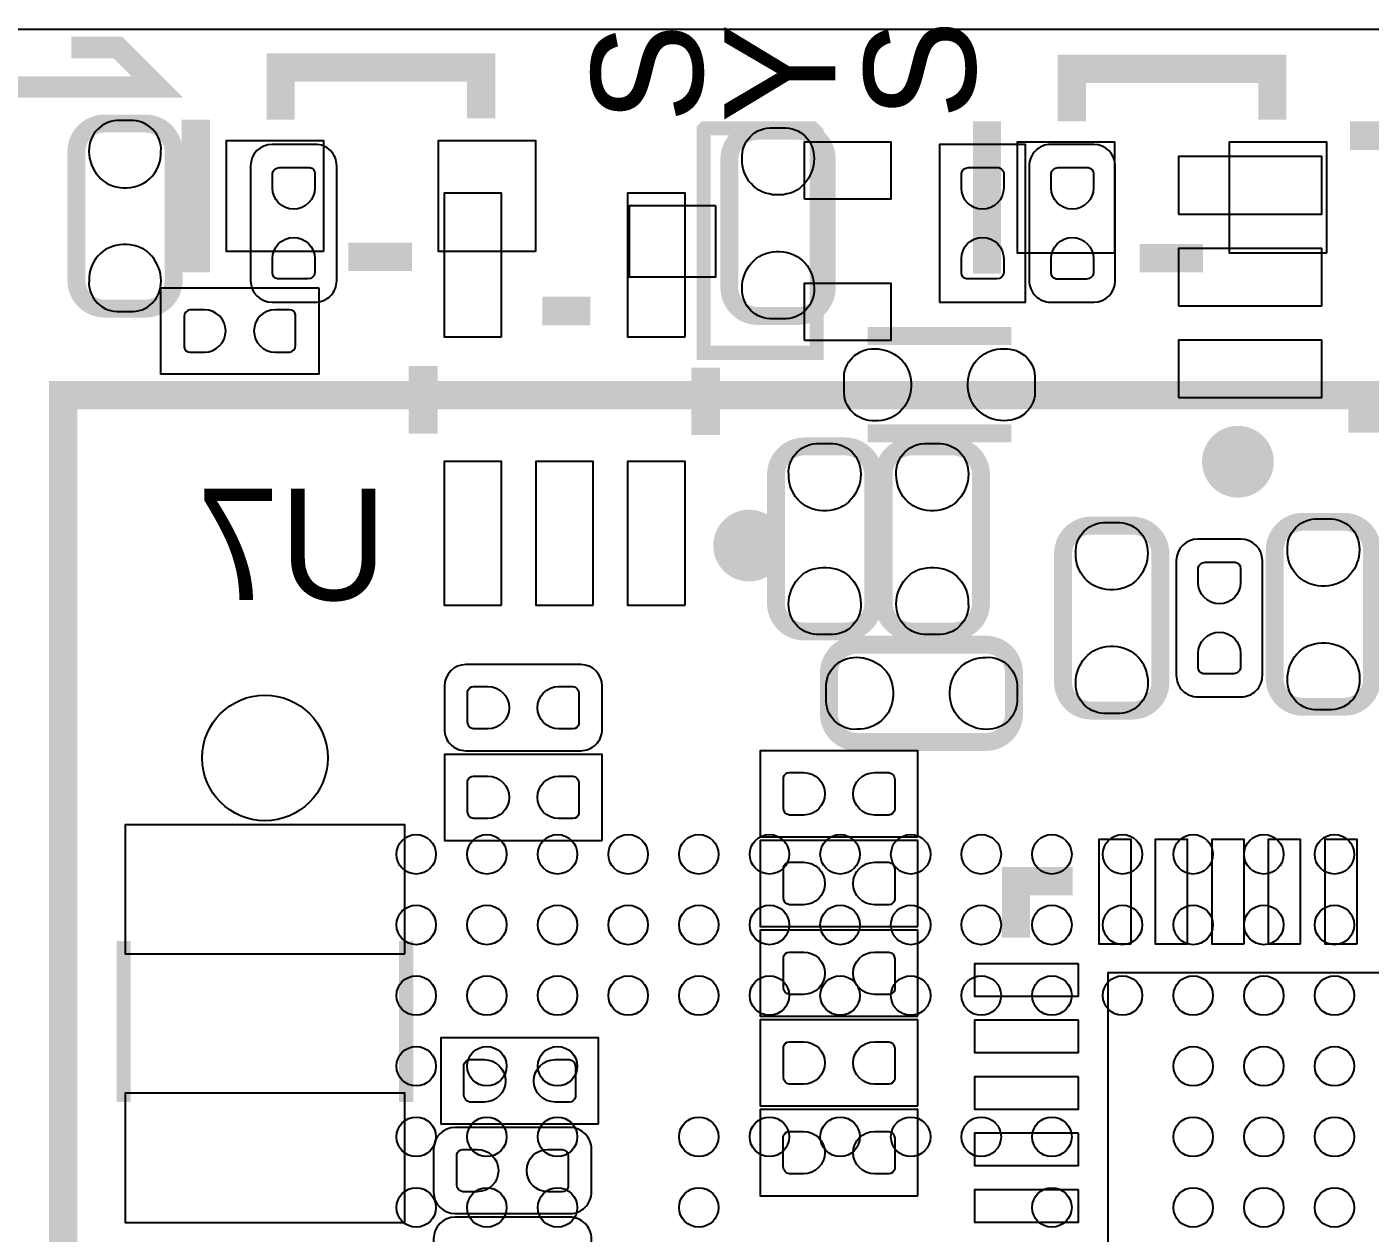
# Model space of a CAD drawing. Extents: x 0 to 69.8, y 0 to 65.
# Drawn here: x 36.97 to 46.48, y 56.48 to 65.02 of the extents above; entities that cross this region are included whole.
import ezdxf

# ---------------------------------------------------------------- set-up
doc = ezdxf.new("R2010")
doc.units = 0
for name, color, linetype in [('BG_OUTLINE', 254, 'CONTINUOUS'), ('PG_SILKSCREEN_BOTTOM', 12, 'CONTINUOUS'), ('PG_SILKSCREEN_TOP', 254, 'CONTINUOUS'), ('PIN_BOTTOM', 1, 'CONTINUOUS'), ('PIN_TOP', 110, 'CONTINUOUS')]:
    doc.layers.add(name, color=color, linetype=linetype)

msp = doc.modelspace()

# ---------------------------------------------------------------- linework, layer by layer
at = {"layer": 'BG_OUTLINE'}
msp.add_lwpolyline([(2.999994, 0), (51.999998, 0, 0.414213), (54.999992, 2.999994), (54.999992, 62.000003, 0.414213), (51.999998, 64.999997), (2.999994, 64.999997, 0.414213), (0, 62.000003), (0, 2.999994, 0.414212)], format="xyb", close=True, dxfattribs=at)
at = {"layer": 'PG_SILKSCREEN_BOTTOM'}
for points, const_width in [([(42.6355, 63.171502), (42.6355, 64.081482, 0.41423), (42.435501, 64.281507), (42.146499, 64.281507, 0.414244), (41.9465, 64.081482), (41.9465, 63.171502, 0.414227), (42.146499, 62.971502), (42.435501, 62.971502, 0.414213), (42.6355, 63.171502)], 0.127), ([(45.673721, 61.93917, 0.999998), (45.419823, 61.939195, 1.000002), (45.673721, 61.93917)], 0.254), ([(42.2767, 61.847298), (42.2767, 60.937318, 0.414218), (42.476699, 60.737318), (42.765701, 60.737318, 0.414226), (42.9657, 60.937318), (42.9657, 61.847298, 0.414226), (42.765701, 62.047298), (42.476699, 62.047298, 0.414218), (42.2767, 61.847298)], 0.127), ([(43.0387, 61.847298), (43.0387, 60.937292, 0.414209), (43.238699, 60.737293), (43.527701, 60.737293, 0.414203), (43.7277, 60.937292), (43.7277, 61.847298, 0.414211), (43.527701, 62.047298), (43.238699, 62.047298, 0.414216), (43.0387, 61.847298)], 0.127), ([(42.21353, 61.345572, 1.000006), (41.959505, 61.345572, 0.999994), (42.21353, 61.345572)], 0.254), ([(44.9977, 60.377502), (44.9977, 61.287508, 0.414214), (44.797701, 61.487507), (44.508699, 61.487507, 0.414206), (44.3087, 61.287508), (44.3087, 60.377502, 0.414212), (44.508699, 60.177502), (44.797701, 60.177502, 0.414214), (44.9977, 60.377502)], 0.127), ([(45.8073, 61.313898), (45.8073, 60.403892, 0.414212), (46.007299, 60.203893), (46.296301, 60.203893, 0.414191), (46.4963, 60.403892), (46.4963, 61.313898, 0.414208), (46.296301, 61.513898), (46.007299, 61.513898, 0.414228), (45.8073, 61.313898)], 0.127), ([(42.851502, 59.9551), (43.761508, 59.9551, 0.414222), (43.961507, 60.155099), (43.961507, 60.444101, 0.4142), (43.761508, 60.6441), (42.851502, 60.6441, 0.414198), (42.651502, 60.444101), (42.651502, 60.155099, 0.414219), (42.851502, 59.9551)], 0.127)]:
    msp.add_lwpolyline(points, format="xyb", dxfattribs=dict(at, const_width=const_width))
for points, const_width in [([(46.817788, 64.246811), (46.339506, 64.246811)], 0.2032), ([(40.961793, 63.005208), (40.622703, 63.005208)], 0.2032), ([(43.942, 62.8285), (42.926, 62.8285)], 0.127), ([(39.778889, 62.616613), (39.778889, 62.138306)], 0.2032), ([(41.778885, 62.606199), (41.778885, 62.127892)], 0.2032), ([(46.807399, 62.246815), (46.329092, 62.246815)], 0.2032), ([(42.926, 62.1395), (43.942, 62.1395)], 0.127), ([(44.375603, 58.970596), (43.975604, 58.970596), (43.975604, 58.570597)], 0.2), ([(37.658802, 58.546517), (37.658802, 57.405702)], 0.100101), ([(39.658798, 58.546517), (39.658798, 57.405702)], 0.100101)]:
    msp.add_lwpolyline(points, dxfattribs=dict(at, const_width=const_width))
for points in [[(38.557098, 63.550952), (38.557098, 63.220752, 0.414209), (38.709498, 63.068352), (39.014298, 63.068352, 0.414219), (39.166698, 63.220752), (39.166698, 64.033552, 0.414218), (39.014298, 64.185952), (38.709498, 64.185952, 0.414208), (38.557098, 64.033552), (38.557098, 63.449352)], [(44.678702, 63.703048), (44.678702, 64.033248, 0.414211), (44.526302, 64.185648), (44.221502, 64.185648, 0.41423), (44.069102, 64.033248), (44.069102, 63.220448, 0.414216), (44.221502, 63.068048), (44.526302, 63.068048, 0.414197), (44.678702, 63.220448), (44.678702, 63.804648)], [(45.1104, 60.7568), (45.1104, 60.4266, 0.414225), (45.2628, 60.2742), (45.5676, 60.2742, 0.414228), (45.72, 60.4266), (45.72, 61.2394, 0.414202), (45.5676, 61.3918), (45.2628, 61.3918, 0.414199), (45.1104, 61.2394), (45.1104, 60.6552)], [(40.411527, 60.502902), (40.081327, 60.502902, 0.414209), (39.928927, 60.350502), (39.928927, 60.045702, 0.414216), (40.081327, 59.893302), (40.894127, 59.893302, 0.414218), (41.046527, 60.045702), (41.046527, 60.350502, 0.414211), (40.894127, 60.502902), (40.309927, 60.502902)], [(40.3352, 57.2262), (40.005, 57.2262, 0.414208), (39.8526, 57.0738), (39.8526, 56.769, 0.414191), (40.005, 56.6166), (40.8178, 56.6166, 0.414219), (40.9702, 56.769), (40.9702, 57.0738, 0.414236), (40.8178, 57.2262), (40.2336, 57.2262)], [(40.3352, 56.5912), (40.005, 56.5912, 0.414198), (39.8526, 56.4388), (39.8526, 56.134, 0.414205), (40.005, 55.9816), (40.8178, 55.9816, 0.414229), (40.9702, 56.134), (40.9702, 56.4388, 0.414222), (40.8178, 56.5912), (40.2336, 56.5912)]]:
    msp.add_lwpolyline(points, format="xyb", dxfattribs=at)
for points in [[(43.434, 63.0682), (44.0436, 63.0682), (44.0436, 64.1858), (43.434, 64.1858), (43.434, 63.0682)], [(41.046425, 59.2582), (41.046425, 59.8678), (39.928825, 59.8678), (39.928825, 59.2582), (41.046425, 59.2582)], [(43.2816, 59.2836), (43.2816, 59.8932), (42.164, 59.8932), (42.164, 59.2836), (43.2816, 59.2836)], [(43.2816, 58.6486), (43.2816, 59.2582), (42.164, 59.2582), (42.164, 58.6486), (43.2816, 58.6486)], [(43.281625, 58.0136), (43.281625, 58.6232), (42.164025, 58.6232), (42.164025, 58.0136), (43.281625, 58.0136)], [(43.2816, 57.3786), (43.2816, 57.9882), (42.164, 57.9882), (42.164, 57.3786), (43.2816, 57.3786)], [(41.021, 57.2516), (41.021, 57.8612), (39.9034, 57.8612), (39.9034, 57.2516), (41.021, 57.2516)], [(43.281575, 56.7436), (43.281575, 57.3532), (42.163975, 57.3532), (42.163975, 56.7436), (43.281575, 56.7436)]]:
    msp.add_lwpolyline(points, dxfattribs=at)
at = {"layer": 'PG_SILKSCREEN_TOP'}
for points, const_width in [([(33.8582, 64.5922), (37.8968, 64.5922), (37.6174, 64.8716), (37.2872, 64.8716)], 0.1524), ([(38.770001, 64.359993), (38.770001, 64.729995), (40.189988, 64.729995), (40.189988, 64.370001)], 0.2), ([(44.36999, 64.350011), (44.36999, 64.719987), (45.790002, 64.719987), (45.790002, 64.359993)], 0.2), ([(38.170002, 63.280011), (38.170002, 64.359993)], 0.2), ([(43.769991, 63.270003), (43.769991, 64.350011)], 0.2), ([(41.764001, 62.709984), (41.764001, 64.289991), (41.773983, 64.299998), (42.534002, 64.299998), (42.563999, 64.270001), (42.563999, 62.709984), (41.764001, 62.709984)], 0.1), ([(39.25001, 63.389993), (39.699997, 63.389993)], 0.2), ([(44.849999, 63.38001), (45.300011, 63.38001)], 0.2), ([(48.730002, 62.410111), (37.229999, 62.410111), (37.229999, 49.41001), (48.730002, 49.41001), (48.730002, 62.410111)], 0.2)]:
    msp.add_lwpolyline(points, dxfattribs=dict(at, const_width=const_width))
at = {"layer": 'PG_SILKSCREEN_TOP', "const_width": 0.127}
msp.add_lwpolyline([(38.0127, 64.133298), (38.0127, 63.223318, -0.414217), (37.812701, 63.023318), (37.523699, 63.023318, -0.414229), (37.3237, 63.223318), (37.3237, 64.133298, -0.414227), (37.523699, 64.333298), (37.812701, 64.333298, -0.414215), (38.0127, 64.133298)], format="xyb", dxfattribs=at)
at = {"layer": 'PG_SILKSCREEN_TOP'}
msp.add_lwpolyline([(39.0398, 63.1698), (39.0398, 62.5602), (37.9222, 62.5602), (37.9222, 63.1698), (39.0398, 63.1698)], dxfattribs=at)
at = {"layer": 'PIN_BOTTOM'}
for points in [[(42.544695, 64.109498), (42.545991, 64.085394), (42.544695, 64.061492), (42.541698, 64.037693), (42.536389, 64.013994), (42.528693, 63.991211), (42.519295, 63.969087), (42.507891, 63.948005), (42.494708, 63.927888), (42.479493, 63.909092), (42.463009, 63.891592), (42.444695, 63.875895), (42.425112, 63.861899), (42.402303, 63.850495), (42.378401, 63.8413), (42.353713, 63.834493), (42.328592, 63.82959), (42.303192, 63.827406), (42.277792, 63.827406), (42.252392, 63.82959), (42.227195, 63.834493), (42.202608, 63.8413), (42.178707, 63.850495), (42.155897, 63.861899), (42.136111, 63.875387), (42.117493, 63.890601), (42.1005, 63.907594), (42.085311, 63.92639), (42.071798, 63.946202), (42.060393, 63.967589), (42.050995, 63.989687), (42.043909, 64.012496), (42.039007, 64.036092), (42.036492, 64.059994), (42.036213, 64.084098), (42.036009, 64.105993), (42.038295, 64.127609), (42.042588, 64.148894), (42.049192, 64.169493), (42.058107, 64.18961), (42.068801, 64.208406), (42.081501, 64.225907), (42.095903, 64.242112), (42.112209, 64.256895), (42.12971, 64.269595), (42.148506, 64.280491), (42.168293, 64.289407), (42.189095, 64.296188), (42.210507, 64.300608), (42.232097, 64.302792), (42.348709, 64.302792), (42.369994, 64.300811), (42.391101, 64.296188), (42.411599, 64.28961), (42.431208, 64.280999), (42.450004, 64.270306), (42.467505, 64.257911), (42.483507, 64.243687), (42.49801, 64.22771), (42.51071, 64.210387), (42.521607, 64.191794), (42.530801, 64.172287), (42.537609, 64.151993), (42.542206, 64.130911)], [(45.125589, 63.692811), (46.141589, 63.692811), (46.141589, 64.099211), (45.125589, 64.099211)], [(40.332889, 62.824411), (40.332889, 63.840411), (39.926489, 63.840411), (39.926489, 62.824411)], [(41.632911, 62.824411), (41.632911, 63.840411), (41.226511, 63.840411), (41.226511, 62.824411)], [(42.037305, 63.144502), (42.036009, 63.168606), (42.037305, 63.192508), (42.040302, 63.216307), (42.045611, 63.240006), (42.053307, 63.262789), (42.062705, 63.284913), (42.074109, 63.305995), (42.087292, 63.326112), (42.102507, 63.344908), (42.118991, 63.362408), (42.137305, 63.378105), (42.156888, 63.392101), (42.179697, 63.403505), (42.203599, 63.4127), (42.228287, 63.419507), (42.253408, 63.42441), (42.278808, 63.426594), (42.304208, 63.426594), (42.329608, 63.42441), (42.354805, 63.419507), (42.379392, 63.4127), (42.403293, 63.403505), (42.426103, 63.392101), (42.445889, 63.378613), (42.464507, 63.363399), (42.4815, 63.346406), (42.496689, 63.32761), (42.510202, 63.307798), (42.521607, 63.286411), (42.531005, 63.264313), (42.538091, 63.241504), (42.542993, 63.217908), (42.545508, 63.194006), (42.545787, 63.169902), (42.545991, 63.148007), (42.543705, 63.126391), (42.539412, 63.105106), (42.532808, 63.084507), (42.523893, 63.06439), (42.513199, 63.045594), (42.500499, 63.028093), (42.486097, 63.011888), (42.469791, 62.997105), (42.45229, 62.984405), (42.433494, 62.973509), (42.413707, 62.964593), (42.392905, 62.957812), (42.371493, 62.953392), (42.349903, 62.951208), (42.233291, 62.951208), (42.212006, 62.953189), (42.190899, 62.957812), (42.170401, 62.96439), (42.150792, 62.973001), (42.131996, 62.983694), (42.114495, 62.996089), (42.098493, 63.010313), (42.08399, 63.02629), (42.07129, 63.043613), (42.060393, 63.062206), (42.051199, 63.081713), (42.044391, 63.102007), (42.039794, 63.123089)], [(45.125589, 63.0428), (46.141589, 63.0428), (46.141589, 63.4492), (45.125589, 63.4492)], [(45.125589, 62.392789), (46.141589, 62.392789), (46.141589, 62.799189), (45.125589, 62.799189)], [(42.951502, 62.737695), (42.975606, 62.738991), (42.999508, 62.737695), (43.023307, 62.734698), (43.047006, 62.729389), (43.069789, 62.721693), (43.091913, 62.712295), (43.112995, 62.700891), (43.133112, 62.687708), (43.151908, 62.672493), (43.169408, 62.656009), (43.185105, 62.637695), (43.199101, 62.618112), (43.210505, 62.595303), (43.2197, 62.571401), (43.226507, 62.546713), (43.23141, 62.521592), (43.233594, 62.496192), (43.233594, 62.470792), (43.23141, 62.445392), (43.226507, 62.420195), (43.2197, 62.395608), (43.210505, 62.371707), (43.199101, 62.348897), (43.185613, 62.329111), (43.170399, 62.310493), (43.153406, 62.2935), (43.13461, 62.278311), (43.114798, 62.264798), (43.093411, 62.253393), (43.071313, 62.243995), (43.048504, 62.236909), (43.024908, 62.232007), (43.001006, 62.229492), (42.976902, 62.229213), (42.955007, 62.229009), (42.933391, 62.231295), (42.912106, 62.235588), (42.891507, 62.242192), (42.87139, 62.251107), (42.852594, 62.261801), (42.835093, 62.274501), (42.818888, 62.288903), (42.804105, 62.305209), (42.791405, 62.32271), (42.780509, 62.341506), (42.771593, 62.361293), (42.764812, 62.382095), (42.760392, 62.403507), (42.758208, 62.425097), (42.758208, 62.541709), (42.760189, 62.562994), (42.764812, 62.584101), (42.77139, 62.604599), (42.780001, 62.624208), (42.790694, 62.643004), (42.803089, 62.660505), (42.817313, 62.676507), (42.83329, 62.69101), (42.850613, 62.70371), (42.869206, 62.714607), (42.888713, 62.723801), (42.909007, 62.730609), (42.930089, 62.735206)], [(43.916498, 62.230305), (43.892394, 62.229009), (43.868492, 62.230305), (43.844693, 62.233302), (43.820994, 62.238611), (43.798211, 62.246307), (43.776087, 62.255705), (43.755005, 62.267109), (43.734888, 62.280292), (43.716092, 62.295507), (43.698592, 62.311991), (43.682895, 62.330305), (43.668899, 62.349888), (43.657495, 62.372697), (43.6483, 62.396599), (43.641493, 62.421287), (43.63659, 62.446408), (43.634406, 62.471808), (43.634406, 62.497208), (43.63659, 62.522608), (43.641493, 62.547805), (43.6483, 62.572392), (43.657495, 62.596293), (43.668899, 62.619103), (43.682387, 62.638889), (43.697601, 62.657507), (43.714594, 62.6745), (43.73339, 62.689689), (43.753202, 62.703202), (43.774589, 62.714607), (43.796687, 62.724005), (43.819496, 62.731091), (43.843092, 62.735993), (43.866994, 62.738508), (43.891098, 62.738787), (43.912993, 62.738991), (43.934609, 62.736705), (43.955894, 62.732412), (43.976493, 62.725808), (43.99661, 62.716893), (44.015406, 62.706199), (44.032907, 62.693499), (44.049112, 62.679097), (44.063895, 62.662791), (44.076595, 62.64529), (44.087491, 62.626494), (44.096407, 62.606707), (44.103188, 62.585905), (44.107608, 62.564493), (44.109792, 62.542903), (44.109792, 62.426291), (44.107811, 62.405006), (44.103188, 62.383899), (44.09661, 62.363401), (44.087999, 62.343792), (44.077306, 62.324996), (44.064911, 62.307495), (44.050687, 62.291493), (44.03471, 62.27699), (44.017387, 62.26429), (43.998794, 62.253393), (43.979287, 62.244199), (43.958993, 62.237391), (43.937911, 62.232794)], [(42.874895, 61.874298), (42.876191, 61.850194), (42.874895, 61.826292), (42.871898, 61.802493), (42.866589, 61.778794), (42.858893, 61.756011), (42.849495, 61.733887), (42.838091, 61.712805), (42.824908, 61.692688), (42.809693, 61.673892), (42.793209, 61.656392), (42.774895, 61.640695), (42.755312, 61.626699), (42.732503, 61.615295), (42.708601, 61.6061), (42.683913, 61.599293), (42.658792, 61.59439), (42.633392, 61.592206), (42.607992, 61.592206), (42.582592, 61.59439), (42.557395, 61.599293), (42.532808, 61.6061), (42.508907, 61.615295), (42.486097, 61.626699), (42.466311, 61.640187), (42.447693, 61.655401), (42.4307, 61.672394), (42.415511, 61.69119), (42.401998, 61.711002), (42.390593, 61.732389), (42.381195, 61.754487), (42.374109, 61.777296), (42.369207, 61.800892), (42.366692, 61.824794), (42.366413, 61.848898), (42.366209, 61.870793), (42.368495, 61.892409), (42.372788, 61.913694), (42.379392, 61.934293), (42.388307, 61.95441), (42.399001, 61.973206), (42.411701, 61.990707), (42.426103, 62.006912), (42.442409, 62.021695), (42.45991, 62.034395), (42.478706, 62.045291), (42.498493, 62.054207), (42.519295, 62.060988), (42.540707, 62.065408), (42.562297, 62.067592), (42.678909, 62.067592), (42.700194, 62.065611), (42.721301, 62.060988), (42.741799, 62.05441), (42.761408, 62.045799), (42.780204, 62.035106), (42.797705, 62.022711), (42.813707, 62.008487), (42.82821, 61.99251), (42.84091, 61.975187), (42.851807, 61.956594), (42.861001, 61.937087), (42.867809, 61.916793), (42.872406, 61.895711)], [(43.636895, 61.874298), (43.638191, 61.850194), (43.636895, 61.826292), (43.633898, 61.802493), (43.628589, 61.778794), (43.620893, 61.756011), (43.611495, 61.733887), (43.600091, 61.712805), (43.586908, 61.692688), (43.571693, 61.673892), (43.555209, 61.656392), (43.536895, 61.640695), (43.517312, 61.626699), (43.494503, 61.615295), (43.470601, 61.6061), (43.445913, 61.599293), (43.420792, 61.59439), (43.395392, 61.592206), (43.369992, 61.592206), (43.344592, 61.59439), (43.319395, 61.599293), (43.294808, 61.6061), (43.270907, 61.615295), (43.248097, 61.626699), (43.228311, 61.640187), (43.209693, 61.655401), (43.1927, 61.672394), (43.177511, 61.69119), (43.163998, 61.711002), (43.152593, 61.732389), (43.143195, 61.754487), (43.136109, 61.777296), (43.131207, 61.800892), (43.128692, 61.824794), (43.128413, 61.848898), (43.128209, 61.870793), (43.130495, 61.892409), (43.134788, 61.913694), (43.141392, 61.934293), (43.150307, 61.95441), (43.161001, 61.973206), (43.173701, 61.990707), (43.188103, 62.006912), (43.204409, 62.021695), (43.22191, 62.034395), (43.240706, 62.045291), (43.260493, 62.054207), (43.281295, 62.060988), (43.302707, 62.065408), (43.324297, 62.067592), (43.440909, 62.067592), (43.462194, 62.065611), (43.483301, 62.060988), (43.503799, 62.05441), (43.523408, 62.045799), (43.542204, 62.035106), (43.559705, 62.022711), (43.575707, 62.008487), (43.59021, 61.99251), (43.60291, 61.975187), (43.613807, 61.956594), (43.623001, 61.937087), (43.629809, 61.916793), (43.634406, 61.895711)], [(40.332889, 60.924389), (40.332889, 61.940389), (39.926489, 61.940389), (39.926489, 60.924389)], [(40.9829, 60.924389), (40.9829, 61.940389), (40.5765, 61.940389), (40.5765, 60.924389)], [(41.632911, 60.924389), (41.632911, 61.940389), (41.226511, 61.940389), (41.226511, 60.924389)], [(46.405495, 61.340898), (46.406791, 61.316794), (46.405495, 61.292892), (46.402498, 61.269093), (46.397189, 61.245394), (46.389493, 61.222611), (46.380095, 61.200487), (46.368691, 61.179405), (46.355508, 61.159288), (46.340293, 61.140492), (46.323809, 61.122992), (46.305495, 61.107295), (46.285912, 61.093299), (46.263103, 61.081895), (46.239201, 61.0727), (46.214513, 61.065893), (46.189392, 61.06099), (46.163992, 61.058806), (46.138592, 61.058806), (46.113192, 61.06099), (46.087995, 61.065893), (46.063408, 61.0727), (46.039507, 61.081895), (46.016697, 61.093299), (45.996911, 61.106787), (45.978293, 61.122001), (45.9613, 61.138994), (45.946111, 61.15779), (45.932598, 61.177602), (45.921193, 61.198989), (45.911795, 61.221087), (45.904709, 61.243896), (45.899807, 61.267492), (45.897292, 61.291394), (45.897013, 61.315498), (45.896809, 61.337393), (45.899095, 61.359009), (45.903388, 61.380294), (45.909992, 61.400893), (45.918907, 61.42101), (45.929601, 61.439806), (45.942301, 61.457307), (45.956703, 61.473512), (45.973009, 61.488295), (45.99051, 61.500995), (46.009306, 61.511891), (46.029093, 61.520807), (46.049895, 61.527588), (46.071307, 61.532008), (46.092897, 61.534192), (46.209509, 61.534192), (46.230794, 61.532211), (46.251901, 61.527588), (46.272399, 61.52101), (46.292008, 61.512399), (46.310804, 61.501706), (46.328305, 61.489311), (46.344307, 61.475087), (46.35881, 61.45911), (46.37151, 61.441787), (46.382407, 61.423194), (46.391601, 61.403687), (46.398409, 61.383393), (46.403006, 61.362311)], [(44.906895, 61.315498), (44.908191, 61.291394), (44.906895, 61.267492), (44.903898, 61.243693), (44.898589, 61.219994), (44.890893, 61.197211), (44.881495, 61.175087), (44.870091, 61.154005), (44.856908, 61.133888), (44.841693, 61.115092), (44.825209, 61.097592), (44.806895, 61.081895), (44.787312, 61.067899), (44.764503, 61.056495), (44.740601, 61.0473), (44.715913, 61.040493), (44.690792, 61.03559), (44.665392, 61.033406), (44.639992, 61.033406), (44.614592, 61.03559), (44.589395, 61.040493), (44.564808, 61.0473), (44.540907, 61.056495), (44.518097, 61.067899), (44.498311, 61.081387), (44.479693, 61.096601), (44.4627, 61.113594), (44.447511, 61.13239), (44.433998, 61.152202), (44.422593, 61.173589), (44.413195, 61.195687), (44.406109, 61.218496), (44.401207, 61.242092), (44.398692, 61.265994), (44.398413, 61.290098), (44.398209, 61.311993), (44.400495, 61.333609), (44.404788, 61.354894), (44.411392, 61.375493), (44.420307, 61.39561), (44.431001, 61.414406), (44.443701, 61.431907), (44.458103, 61.448112), (44.474409, 61.462895), (44.49191, 61.475595), (44.510706, 61.486491), (44.530493, 61.495407), (44.551295, 61.502188), (44.572707, 61.506608), (44.594297, 61.508792), (44.710909, 61.508792), (44.732194, 61.506811), (44.753301, 61.502188), (44.773799, 61.49561), (44.793408, 61.486999), (44.812204, 61.476306), (44.829705, 61.463911), (44.845707, 61.449687), (44.86021, 61.43371), (44.87291, 61.416387), (44.883807, 61.397794), (44.893001, 61.378287), (44.899809, 61.357993), (44.904406, 61.336911)], [(42.367505, 60.909302), (42.366209, 60.933406), (42.367505, 60.957308), (42.370502, 60.981107), (42.375811, 61.004806), (42.383507, 61.027589), (42.392905, 61.049713), (42.404309, 61.070795), (42.417492, 61.090912), (42.432707, 61.109708), (42.449191, 61.127208), (42.467505, 61.142905), (42.487088, 61.156901), (42.509897, 61.168305), (42.533799, 61.1775), (42.558487, 61.184307), (42.583608, 61.18921), (42.609008, 61.191394), (42.634408, 61.191394), (42.659808, 61.18921), (42.685005, 61.184307), (42.709592, 61.1775), (42.733493, 61.168305), (42.756303, 61.156901), (42.776089, 61.143413), (42.794707, 61.128199), (42.8117, 61.111206), (42.826889, 61.09241), (42.840402, 61.072598), (42.851807, 61.051211), (42.861205, 61.029113), (42.868291, 61.006304), (42.873193, 60.982708), (42.875708, 60.958806), (42.875987, 60.934702), (42.876191, 60.912807), (42.873905, 60.891191), (42.869612, 60.869906), (42.863008, 60.849307), (42.854093, 60.82919), (42.843399, 60.810394), (42.830699, 60.792893), (42.816297, 60.776688), (42.799991, 60.761905), (42.78249, 60.749205), (42.763694, 60.738309), (42.743907, 60.729393), (42.723105, 60.722612), (42.701693, 60.718192), (42.680103, 60.716008), (42.563491, 60.716008), (42.542206, 60.717989), (42.521099, 60.722612), (42.500601, 60.72919), (42.480992, 60.737801), (42.462196, 60.748494), (42.444695, 60.760889), (42.428693, 60.775113), (42.41419, 60.79109), (42.40149, 60.808413), (42.390593, 60.827006), (42.381399, 60.846513), (42.374591, 60.866807), (42.369994, 60.887889)], [(43.129505, 60.909302), (43.128209, 60.933406), (43.129505, 60.957308), (43.132502, 60.981107), (43.137811, 61.004806), (43.145507, 61.027589), (43.154905, 61.049713), (43.166309, 61.070795), (43.179492, 61.090912), (43.194707, 61.109708), (43.211191, 61.127208), (43.229505, 61.142905), (43.249088, 61.156901), (43.271897, 61.168305), (43.295799, 61.1775), (43.320487, 61.184307), (43.345608, 61.18921), (43.371008, 61.191394), (43.396408, 61.191394), (43.421808, 61.18921), (43.447005, 61.184307), (43.471592, 61.1775), (43.495493, 61.168305), (43.518303, 61.156901), (43.538089, 61.143413), (43.556707, 61.128199), (43.5737, 61.111206), (43.588889, 61.09241), (43.602402, 61.072598), (43.613807, 61.051211), (43.623205, 61.029113), (43.630291, 61.006304), (43.635193, 60.982708), (43.637708, 60.958806), (43.637987, 60.934702), (43.638191, 60.912807), (43.635905, 60.891191), (43.631612, 60.869906), (43.625008, 60.849307), (43.616093, 60.82919), (43.605399, 60.810394), (43.592699, 60.792893), (43.578297, 60.776688), (43.561991, 60.761905), (43.54449, 60.749205), (43.525694, 60.738309), (43.505907, 60.729393), (43.485105, 60.722612), (43.463693, 60.718192), (43.442103, 60.716008), (43.325491, 60.716008), (43.304206, 60.717989), (43.283099, 60.722612), (43.262601, 60.72919), (43.242992, 60.737801), (43.224196, 60.748494), (43.206695, 60.760889), (43.190693, 60.775113), (43.17619, 60.79109), (43.16349, 60.808413), (43.152593, 60.827006), (43.143399, 60.846513), (43.136591, 60.866807), (43.131994, 60.887889)], [(44.399505, 60.350502), (44.398209, 60.374606), (44.399505, 60.398508), (44.402502, 60.422307), (44.407811, 60.446006), (44.415507, 60.468789), (44.424905, 60.490913), (44.436309, 60.511995), (44.449492, 60.532112), (44.464707, 60.550908), (44.481191, 60.568408), (44.499505, 60.584105), (44.519088, 60.598101), (44.541897, 60.609505), (44.565799, 60.6187), (44.590487, 60.625507), (44.615608, 60.63041), (44.641008, 60.632594), (44.666408, 60.632594), (44.691808, 60.63041), (44.717005, 60.625507), (44.741592, 60.6187), (44.765493, 60.609505), (44.788303, 60.598101), (44.808089, 60.584613), (44.826707, 60.569399), (44.8437, 60.552406), (44.858889, 60.53361), (44.872402, 60.513798), (44.883807, 60.492411), (44.893205, 60.470313), (44.900291, 60.447504), (44.905193, 60.423908), (44.907708, 60.400006), (44.907987, 60.375902), (44.908191, 60.354007), (44.905905, 60.332391), (44.901612, 60.311106), (44.895008, 60.290507), (44.886093, 60.27039), (44.875399, 60.251594), (44.862699, 60.234093), (44.848297, 60.217888), (44.831991, 60.203105), (44.81449, 60.190405), (44.795694, 60.179509), (44.775907, 60.170593), (44.755105, 60.163812), (44.733693, 60.159392), (44.712103, 60.157208), (44.595491, 60.157208), (44.574206, 60.159189), (44.553099, 60.163812), (44.532601, 60.17039), (44.512992, 60.179001), (44.494196, 60.189694), (44.476695, 60.202089), (44.460693, 60.216313), (44.44619, 60.23229), (44.43349, 60.249613), (44.422593, 60.268206), (44.413399, 60.287713), (44.406591, 60.308007), (44.401994, 60.329089)], [(45.898105, 60.375902), (45.896809, 60.400006), (45.898105, 60.423908), (45.901102, 60.447707), (45.906411, 60.471406), (45.914107, 60.494189), (45.923505, 60.516313), (45.934909, 60.537395), (45.948092, 60.557512), (45.963307, 60.576308), (45.979791, 60.593808), (45.998105, 60.609505), (46.017688, 60.623501), (46.040497, 60.634905), (46.064399, 60.6441), (46.089087, 60.650907), (46.114208, 60.65581), (46.139608, 60.657994), (46.165008, 60.657994), (46.190408, 60.65581), (46.215605, 60.650907), (46.240192, 60.6441), (46.264093, 60.634905), (46.286903, 60.623501), (46.306689, 60.610013), (46.325307, 60.594799), (46.3423, 60.577806), (46.357489, 60.55901), (46.371002, 60.539198), (46.382407, 60.517811), (46.391805, 60.495713), (46.398891, 60.472904), (46.403793, 60.449308), (46.406308, 60.425406), (46.406587, 60.401302), (46.406791, 60.379407), (46.404505, 60.357791), (46.400212, 60.336506), (46.393608, 60.315907), (46.384693, 60.29579), (46.373999, 60.276994), (46.361299, 60.259493), (46.346897, 60.243288), (46.330591, 60.228505), (46.31309, 60.215805), (46.294294, 60.204909), (46.274507, 60.195993), (46.253705, 60.189212), (46.232293, 60.184792), (46.210703, 60.182608), (46.094091, 60.182608), (46.072806, 60.184589), (46.051699, 60.189212), (46.031201, 60.19579), (46.011592, 60.204401), (45.992796, 60.215094), (45.975295, 60.227489), (45.959293, 60.241713), (45.94479, 60.25769), (45.93209, 60.275013), (45.921193, 60.293606), (45.911999, 60.313113), (45.905191, 60.333407), (45.900594, 60.354489)], [(42.824502, 60.553295), (42.848606, 60.554591), (42.872508, 60.553295), (42.896307, 60.550298), (42.920006, 60.544989), (42.942789, 60.537293), (42.964913, 60.527895), (42.985995, 60.516491), (43.006112, 60.503308), (43.024908, 60.488093), (43.042408, 60.471609), (43.058105, 60.453295), (43.072101, 60.433712), (43.083505, 60.410903), (43.0927, 60.387001), (43.099507, 60.362313), (43.10441, 60.337192), (43.106594, 60.311792), (43.106594, 60.286392), (43.10441, 60.260992), (43.099507, 60.235795), (43.0927, 60.211208), (43.083505, 60.187307), (43.072101, 60.164497), (43.058613, 60.144711), (43.043399, 60.126093), (43.026406, 60.1091), (43.00761, 60.093911), (42.987798, 60.080398), (42.966411, 60.068993), (42.944313, 60.059595), (42.921504, 60.052509), (42.897908, 60.047607), (42.874006, 60.045092), (42.849902, 60.044813), (42.828007, 60.044609), (42.806391, 60.046895), (42.785106, 60.051188), (42.764507, 60.057792), (42.74439, 60.066707), (42.725594, 60.077401), (42.708093, 60.090101), (42.691888, 60.104503), (42.677105, 60.120809), (42.664405, 60.13831), (42.653509, 60.157106), (42.644593, 60.176893), (42.637812, 60.197695), (42.633392, 60.219107), (42.631208, 60.240697), (42.631208, 60.357309), (42.633189, 60.378594), (42.637812, 60.399701), (42.64439, 60.420199), (42.653001, 60.439808), (42.663694, 60.458604), (42.676089, 60.476105), (42.690313, 60.492107), (42.70629, 60.50661), (42.723613, 60.51931), (42.742206, 60.530207), (42.761713, 60.539401), (42.782007, 60.546209), (42.803089, 60.550806)], [(43.789498, 60.045905), (43.765394, 60.044609), (43.741492, 60.045905), (43.717693, 60.048902), (43.693994, 60.054211), (43.671211, 60.061907), (43.649087, 60.071305), (43.628005, 60.082709), (43.607888, 60.095892), (43.589092, 60.111107), (43.571592, 60.127591), (43.555895, 60.145905), (43.541899, 60.165488), (43.530495, 60.188297), (43.5213, 60.212199), (43.514493, 60.236887), (43.50959, 60.262008), (43.507406, 60.287408), (43.507406, 60.312808), (43.50959, 60.338208), (43.514493, 60.363405), (43.5213, 60.387992), (43.530495, 60.411893), (43.541899, 60.434703), (43.555387, 60.454489), (43.570601, 60.473107), (43.587594, 60.4901), (43.60639, 60.505289), (43.626202, 60.518802), (43.647589, 60.530207), (43.669687, 60.539605), (43.692496, 60.546691), (43.716092, 60.551593), (43.739994, 60.554108), (43.764098, 60.554387), (43.785993, 60.554591), (43.807609, 60.552305), (43.828894, 60.548012), (43.849493, 60.541408), (43.86961, 60.532493), (43.888406, 60.521799), (43.905907, 60.509099), (43.922112, 60.494697), (43.936895, 60.478391), (43.949595, 60.46089), (43.960491, 60.442094), (43.969407, 60.422307), (43.976188, 60.401505), (43.980608, 60.380093), (43.982792, 60.358503), (43.982792, 60.241891), (43.980811, 60.220606), (43.976188, 60.199499), (43.96961, 60.179001), (43.960999, 60.159392), (43.950306, 60.140596), (43.937911, 60.123095), (43.923687, 60.107093), (43.90771, 60.09259), (43.890387, 60.07989), (43.871794, 60.068993), (43.852287, 60.059799), (43.831993, 60.052991), (43.810911, 60.048394)], [(39.6494, 58.454823), (39.6494, 59.369223), (37.6682, 59.369223), (37.6682, 58.454823)], [(44.789928, 58.52729), (44.789928, 59.26389), (44.561328, 59.26389), (44.561328, 58.52729)], [(45.189927, 58.52729), (45.189927, 59.26389), (44.961327, 59.26389), (44.961327, 58.52729)], [(45.589927, 58.52729), (45.589927, 59.26389), (45.361327, 59.26389), (45.361327, 58.52729)], [(45.989926, 58.52729), (45.989926, 59.26389), (45.761326, 59.26389), (45.761326, 58.52729)], [(46.389925, 58.52729), (46.389925, 59.26389), (46.161325, 59.26389), (46.161325, 58.52729)], [(44.418936, 58.384897), (43.682336, 58.384897), (43.682336, 58.156297), (44.418936, 58.156297)], [(47.525635, 55.42059), (47.525635, 58.320584), (44.625641, 58.320584), (44.625641, 55.42059)], [(44.418936, 57.984898), (43.682336, 57.984898), (43.682336, 57.756298), (44.418936, 57.756298)], [(44.418936, 57.584899), (43.682336, 57.584899), (43.682336, 57.356299), (44.418936, 57.356299)], [(39.6494, 56.554802), (39.6494, 57.469202), (37.6682, 57.469202), (37.6682, 56.554802)], [(44.418936, 57.1849), (43.682336, 57.1849), (43.682336, 56.9563), (44.418936, 56.9563)], [(44.418936, 56.7849), (43.682336, 56.7849), (43.682336, 56.5563), (44.418936, 56.5563)]]:
    msp.add_lwpolyline(points, close=True, dxfattribs=at)
for points in [[(38.71181, 63.877342), (38.71181, 63.978942, -0.376179), (38.760298, 64.021437), (38.976198, 64.021437, -0.366061), (39.011987, 63.978942), (39.011987, 63.877342, -0.999182)], [(43.588711, 63.87719), (43.588711, 63.97879, -0.376179), (43.6372, 64.021284), (43.8531, 64.021284, -0.366061), (43.888889, 63.97879), (43.888889, 63.87719, -0.999182)], [(44.223813, 63.877038), (44.223813, 63.978638, -0.376179), (44.272302, 64.021132), (44.488202, 64.021132, -0.366061), (44.52399, 63.978638), (44.52399, 63.877038, -0.999182)], [(39.011987, 63.376962), (39.011987, 63.275362, -0.376179), (38.963498, 63.232868), (38.747598, 63.232868, -0.366061), (38.71181, 63.275362), (38.71181, 63.376962, -0.999182)], [(43.888889, 63.37681), (43.888889, 63.27521, -0.376179), (43.8404, 63.232716), (43.6245, 63.232716, -0.366061), (43.588711, 63.27521), (43.588711, 63.37681, -0.999182)], [(44.52399, 63.376658), (44.52399, 63.275058, -0.376179), (44.475502, 63.232563), (44.259602, 63.232563, -0.366061), (44.223813, 63.275058), (44.223813, 63.376658, -0.999182)], [(45.265111, 61.08319), (45.265111, 61.18479, -0.376179), (45.3136, 61.227284), (45.5295, 61.227284, -0.366061), (45.565289, 61.18479), (45.565289, 61.08319, -0.999182)], [(45.565289, 60.58281), (45.565289, 60.48121, -0.376179), (45.5168, 60.438716), (45.3009, 60.438716, -0.366061), (45.265111, 60.48121), (45.265111, 60.58281, -0.999182)], [(40.237537, 60.048013), (40.135937, 60.048013, -0.376179), (40.093443, 60.096502), (40.093443, 60.312402, -0.366061), (40.135937, 60.34819), (40.237537, 60.34819, -0.999182)], [(40.737917, 60.34819), (40.839517, 60.34819, -0.376179), (40.882011, 60.299702), (40.882011, 60.083802, -0.366061), (40.839517, 60.048013), (40.737917, 60.048013, -0.999182)], [(42.47261, 59.438311), (42.37101, 59.438311, -0.376179), (42.328516, 59.4868), (42.328516, 59.7027, -0.366061), (42.37101, 59.738489), (42.47261, 59.738489, -0.999182)], [(42.97299, 59.738489), (43.07459, 59.738489, -0.376179), (43.117084, 59.69), (43.117084, 59.4741, -0.366061), (43.07459, 59.438311), (42.97299, 59.438311, -0.999182)], [(40.237435, 59.412911), (40.135835, 59.412911, -0.376179), (40.093341, 59.4614), (40.093341, 59.6773, -0.366061), (40.135835, 59.713089), (40.237435, 59.713089, -0.999182)], [(40.737815, 59.713089), (40.839415, 59.713089, -0.376179), (40.88191, 59.6646), (40.88191, 59.4487, -0.366061), (40.839415, 59.412911), (40.737815, 59.412911, -0.999182)], [(42.47261, 58.803311), (42.37101, 58.803311, -0.376179), (42.328516, 58.8518), (42.328516, 59.0677, -0.366061), (42.37101, 59.103489), (42.47261, 59.103489, -0.999182)], [(42.97299, 59.103489), (43.07459, 59.103489, -0.376179), (43.117084, 59.055), (43.117084, 58.8391, -0.366061), (43.07459, 58.803311), (42.97299, 58.803311, -0.999182)], [(42.472635, 58.168311), (42.371035, 58.168311, -0.376179), (42.328541, 58.2168), (42.328541, 58.4327, -0.366061), (42.371035, 58.468489), (42.472635, 58.468489, -0.999182)], [(42.973015, 58.468489), (43.074615, 58.468489, -0.376179), (43.11711, 58.42), (43.11711, 58.2041, -0.366061), (43.074615, 58.168311), (42.973015, 58.168311, -0.999182)], [(42.47261, 57.533311), (42.37101, 57.533311, -0.376179), (42.328516, 57.5818), (42.328516, 57.7977, -0.366061), (42.37101, 57.833489), (42.47261, 57.833489, -0.999182)], [(42.97299, 57.833489), (43.07459, 57.833489, -0.376179), (43.117084, 57.785), (43.117084, 57.5691, -0.366061), (43.07459, 57.533311), (42.97299, 57.533311, -0.999182)], [(40.21201, 57.406311), (40.11041, 57.406311, -0.376179), (40.067916, 57.4548), (40.067916, 57.6707, -0.366061), (40.11041, 57.706489), (40.21201, 57.706489, -0.999182)], [(40.71239, 57.706489), (40.81399, 57.706489, -0.376179), (40.856484, 57.658), (40.856484, 57.4421, -0.366061), (40.81399, 57.406311), (40.71239, 57.406311, -0.999182)], [(42.472585, 56.898311), (42.370985, 56.898311, -0.376179), (42.32849, 56.9468), (42.32849, 57.1627, -0.366061), (42.370985, 57.198489), (42.472585, 57.198489, -0.999182)], [(42.972965, 57.198489), (43.074565, 57.198489, -0.376179), (43.117059, 57.15), (43.117059, 56.9341, -0.366061), (43.074565, 56.898311), (42.972965, 56.898311, -0.999182)], [(40.16121, 56.771311), (40.05961, 56.771311, -0.376179), (40.017116, 56.8198), (40.017116, 57.0357, -0.366061), (40.05961, 57.071489), (40.16121, 57.071489, -0.999182)], [(40.66159, 57.071489), (40.76319, 57.071489, -0.376179), (40.805684, 57.023), (40.805684, 56.8071, -0.366061), (40.76319, 56.771311), (40.66159, 56.771311, -0.999182)]]:
    msp.add_lwpolyline(points, format="xyb", close=True, dxfattribs=at)
msp.add_circle((38.6588, 59.8424), 0.4445, dxfattribs=at)
at = {"layer": 'PIN_TOP'}
for points in [[(37.414505, 64.160298), (37.413209, 64.136194), (37.414505, 64.112292), (37.417502, 64.088493), (37.422811, 64.064794), (37.430507, 64.042011), (37.439905, 64.019887), (37.451309, 63.998805), (37.464492, 63.978688), (37.479707, 63.959892), (37.496191, 63.942392), (37.514505, 63.926695), (37.534088, 63.912699), (37.556897, 63.901295), (37.580799, 63.8921), (37.605487, 63.885293), (37.630608, 63.88039), (37.656008, 63.878206), (37.681408, 63.878206), (37.706808, 63.88039), (37.732005, 63.885293), (37.756592, 63.8921), (37.780493, 63.901295), (37.803303, 63.912699), (37.823089, 63.926187), (37.841707, 63.941401), (37.8587, 63.958394), (37.873889, 63.97719), (37.887402, 63.997002), (37.898807, 64.018389), (37.908205, 64.040487), (37.915291, 64.063296), (37.920193, 64.086892), (37.922708, 64.110794), (37.922987, 64.134898), (37.923191, 64.156793), (37.920905, 64.178409), (37.916612, 64.199694), (37.910008, 64.220293), (37.901093, 64.24041), (37.890399, 64.259206), (37.877699, 64.276707), (37.863297, 64.292912), (37.846991, 64.307695), (37.82949, 64.320395), (37.810694, 64.331291), (37.790907, 64.340207), (37.770105, 64.346988), (37.748693, 64.351408), (37.727103, 64.353592), (37.610491, 64.353592), (37.589206, 64.351611), (37.568099, 64.346988), (37.547601, 64.34041), (37.527992, 64.331799), (37.509196, 64.321106), (37.491695, 64.308711), (37.475693, 64.294487), (37.46119, 64.27851), (37.44849, 64.261187), (37.437593, 64.242594), (37.428399, 64.223087), (37.421591, 64.202793), (37.416994, 64.181711)], [(39.072896, 63.426289), (38.387096, 63.426289), (38.387096, 64.213689), (39.072896, 64.213689)], [(40.572919, 63.426289), (39.887119, 63.426289), (39.887119, 64.213689), (40.572919, 64.213689)], [(42.479189, 63.796799), (42.479189, 64.203199), (43.088789, 64.203199), (43.088789, 63.796799)], [(44.672885, 63.416282), (43.987085, 63.416282), (43.987085, 64.203682), (44.672885, 64.203682)], [(46.172907, 63.416282), (45.487107, 63.416282), (45.487107, 64.203682), (46.172907, 64.203682)], [(41.848811, 63.754), (41.848811, 63.246), (41.239211, 63.246), (41.239211, 63.754)], [(37.921895, 63.195302), (37.923191, 63.219406), (37.921895, 63.243308), (37.918898, 63.267107), (37.913589, 63.290806), (37.905893, 63.313589), (37.896495, 63.335713), (37.885091, 63.356795), (37.871908, 63.376912), (37.856693, 63.395708), (37.840209, 63.413208), (37.821895, 63.428905), (37.802312, 63.442901), (37.779503, 63.454305), (37.755601, 63.4635), (37.730913, 63.470307), (37.705792, 63.47521), (37.680392, 63.477394), (37.654992, 63.477394), (37.629592, 63.47521), (37.604395, 63.470307), (37.579808, 63.4635), (37.555907, 63.454305), (37.533097, 63.442901), (37.513311, 63.429413), (37.494693, 63.414199), (37.4777, 63.397206), (37.462511, 63.37841), (37.448998, 63.358598), (37.437593, 63.337211), (37.428195, 63.315113), (37.421109, 63.292304), (37.416207, 63.268708), (37.413692, 63.244806), (37.413413, 63.220702), (37.413209, 63.198807), (37.415495, 63.177191), (37.419788, 63.155906), (37.426392, 63.135307), (37.435307, 63.11519), (37.446001, 63.096394), (37.458701, 63.078893), (37.473103, 63.062688), (37.489409, 63.047905), (37.50691, 63.035205), (37.525706, 63.024309), (37.545493, 63.015393), (37.566295, 63.008612), (37.587707, 63.004192), (37.609297, 63.002008), (37.725909, 63.002008), (37.747194, 63.003989), (37.768301, 63.008612), (37.788799, 63.01519), (37.808408, 63.023801), (37.827204, 63.034494), (37.844705, 63.046889), (37.860707, 63.061113), (37.87521, 63.07709), (37.88791, 63.094413), (37.898807, 63.113006), (37.908001, 63.132513), (37.914809, 63.152807), (37.919406, 63.173889)], [(42.479189, 62.796801), (42.479189, 63.203201), (43.088789, 63.203201), (43.088789, 62.796801)]]:
    msp.add_lwpolyline(points, close=True, dxfattribs=at)
for points in [[(38.23081, 63.015089), (38.12921, 63.015089, 0.376179), (38.086716, 62.9666), (38.086716, 62.7507, 0.366061), (38.12921, 62.714911), (38.23081, 62.714911, 0.999182)], [(38.73119, 62.714911), (38.83279, 62.714911, 0.376179), (38.875284, 62.7634), (38.875284, 62.9793, 0.366061), (38.83279, 63.015089), (38.73119, 63.015089, 0.999182)]]:
    msp.add_lwpolyline(points, format="xyb", close=True, dxfattribs=at)
for centre in [(39.729994, 59.160004), (40.229993, 59.160004), (40.729992, 59.160004), (41.229991, 59.160004), (41.72999, 59.160004), (42.229989, 59.160004), (42.729988, 59.160004), (43.230013, 59.160004), (43.730012, 59.160004), (44.230011, 59.160004), (44.73001, 59.160004), (45.230009, 59.160004), (45.730008, 59.160004), (46.230007, 59.160004), (39.729994, 58.660005), (40.229993, 58.660005), (40.729992, 58.660005), (41.229991, 58.660005), (41.72999, 58.660005), (42.229989, 58.660005), (42.729988, 58.660005), (43.230013, 58.660005), (43.730012, 58.660005), (44.230011, 58.660005), (44.73001, 58.660005), (45.230009, 58.660005), (45.730008, 58.660005), (46.230007, 58.660005), (39.729994, 58.160006), (40.229993, 58.160006), (40.729992, 58.160006), (41.229991, 58.160006), (41.72999, 58.160006), (42.229989, 58.160006), (42.729988, 58.160006), (43.230013, 58.160006), (43.730012, 58.160006), (44.230011, 58.160006), (44.73001, 58.160006), (45.230009, 58.160006), (45.730008, 58.160006), (46.230007, 58.160006), (39.729994, 57.660007), (40.229993, 57.660007), (40.729992, 57.660007), (45.230009, 57.660007), (45.730008, 57.660007), (46.230007, 57.660007), (39.729994, 57.160008), (40.229993, 57.160008), (40.729992, 57.160008), (41.72999, 57.160008), (42.229989, 57.160008), (42.729988, 57.160008), (43.230013, 57.160008), (43.730012, 57.160008), (44.230011, 57.160008), (45.230009, 57.160008), (45.730008, 57.160008), (46.230007, 57.160008), (39.729994, 56.660009), (40.229993, 56.660009), (40.729992, 56.660009), (41.72999, 56.660009), (44.230011, 56.660009), (45.230009, 56.660009), (45.730008, 56.660009), (46.230007, 56.660009)]:
    msp.add_circle(centre, 0.1397, dxfattribs=at)

# ---------------------------------------------------------------- texts
at = {"layer": 'PG_SILKSCREEN_BOTTOM', "text_generation_flag": 2}
msp.add_text('U7', height=0.7874, dxfattribs=at).set_placement((39.5224, 60.96))
at = {"layer": 'PG_SILKSCREEN_TOP'}
for s, p in [('S', (41.7576, 64.3382)), ('Y', (42.6974, 64.3382)), ('S', (43.688, 64.3636))]:
    msp.add_text(s, height=0.7874, rotation=90, dxfattribs=at).set_placement(p)

doc.saveas('drawing.dxf')
